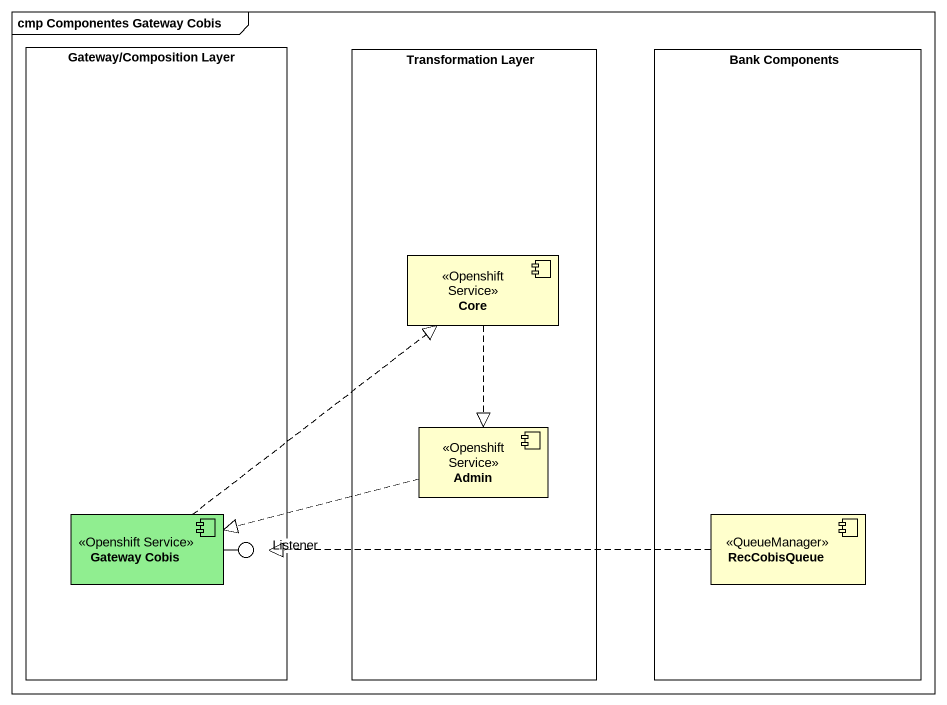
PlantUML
@startuml
mainframe cmp Componentes Gateway Cobis
rectangle "Gateway/Composition Layer" as Gateway_Composition_Layer {
  component "Gateway Cobis" as Gateway_Cobis <<Openshift Service>> #90EE90
}
rectangle "Transformation Layer" as Transformation_Layer {
  component Core <<Openshift Service>>
  component Admin <<Openshift Service>>
}
rectangle "Bank Components" as Bank_Components {
  component RecCobisQueue <<QueueManager>>
}
() Listener
Gateway_Cobis -right- Listener
Core ..|> Admin
Admin .left.|> Gateway_Cobis
Gateway_Cobis .up.|> Core
RecCobisQueue .left.|> Listener
@enduml
